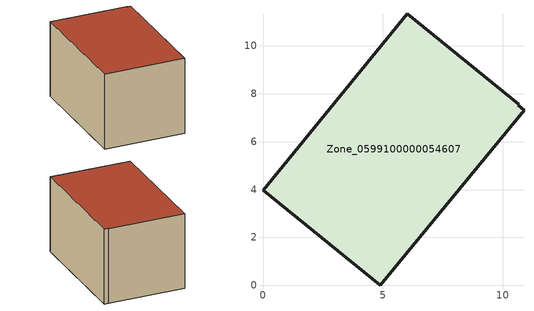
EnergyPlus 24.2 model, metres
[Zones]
Zone_0599100000054607
 floor ground (C_G): 0,3.98 6.02,11.35 10.68,7.56 10.65,7.52 10.89,7.32 4.89,0 z0
 wall outside (C_F): 6.02,11.35 0,3.98 4.89,0 10.89,7.32 10.65,7.52 10.68,7.56 6.02,11.35 z0:5.95
 roof outside (C_R): 10.89,7.32 10.65,7.52 10.68,7.56 6.02,11.35 0,3.98 4.89,0 z5.95
[BUILDING]
Pand.0599100000054607: North Axis=0; Terrain=City; Loads Convergence Tolerance Value=0.04; Temperature Convergence Tolerance Value=0.4; Solar Distribution=FullExterior; Maximum Number of Warmup Days=25; Minimum Number of Warmup Days=1
[Site:Location]
Rotterdam.The.Hague.AP_ZH_NLD Design_Conditions: Latitude=51.96; Longitude=4.45; Time Zone=1; Elevation=-4.5
[SITE:GROUNDTEMPERATURE:BUILDINGSURFACE]
18, 18, 18, 18, 18, 18, 18, 18, 18, 18, 18, 18
[MATERIAL] Thermal Absorptance=0.9; Solar Absorptance=0.7; Visible Absorptance=0.7
Name | Roughness | Thickness | Conductivity | Density | Specific Heat
G.TI.1946-1964 | MediumSmooth | 0.15 | 1 | 540 | 1210
F.TI.1946-1964 | Rough | 0.3 | 0.857143 | 1920 | 840
R.TI.1946-1964 | MediumRough | 0.2 | 0.277778 | 1500 | 1000
[CONSTRUCTION]
C_G: G.TI.1946-1964
C_F: F.TI.1946-1964
C_R: R.TI.1946-1964
[ZONE]
Zone_0599100000054607: Type=1; Multiplier=1; Ceiling Height=Autocalculate; Volume=Autocalculate; Floor Area=autocalculate; Part of Total Floor Area=Yes
[ZONEINFILTRATION:DESIGNFLOWRATE]
Infil_Zone_0599100000054607: Zone or ZoneList or Space or SpaceList=Zone_0599100000054607; Schedule=AlwaysOn; Design Flow Rate Calculation Method=Flow/Area; Flow Rate per Floor Area=0.003; Constant Term Coefficient=1; Temperature Term Coefficient=0; Velocity Term Coefficient=0; Velocity Squared Term Coefficient=0
[HVACTEMPLATE:ZONE:IDEALLOADSAIRSYSTEM]
Zone_0599100000054607: Maximum Heating Supply Air Temperature=50; Minimum Cooling Supply Air Temperature=13; Maximum Heating Supply Air Humidity Ratio=0.0156; Minimum Cooling Supply Air Humidity Ratio=0.0077; Heating Limit=NoLimit; Cooling Limit=NoLimit; Dehumidification Control Type=ConstantSensibleHeatRatio; Cooling Sensible Heat Ratio=0.7; Dehumidification Setpoint=60; Humidification Control Type=None; Humidification Setpoint=30; Outdoor Air Method=None; Outdoor Air Flow Rate per Person=0.00944; Outdoor Air Flow Rate per Zone Floor Area=0; Outdoor Air Flow Rate per Zone=0; Demand Controlled Ventilation Type=None; Outdoor Air Economizer Type=NoEconomizer; Heat Recovery Type=None; Sensible Heat Recovery Effectiveness=0.7; Latent Heat Recovery Effectiveness=0.65
[ZONECONTROL:THERMOSTAT]
ThermostatControl_Zone_0599100000054607: Zone or ZoneList=Zone_0599100000054607; Control Type Schedule=DualSetpointControlType; Control 1=Thermostat_Zone_0599100000054607; Temperature Difference Between Cutout And Setpoint=0
[THERMOSTATSETPOINT:DUALSETPOINT]
Thermostat_Zone_0599100000054607: Heating Setpoint Temperature Schedule=HeatingSetpoint_Zone_0599100000054607; Cooling Setpoint Temperature Schedule=CoolingSetpoint_Zone_0599100000054607
[SCHEDULE:COMPACT]
HeatingSetpoint_Zone_0599100000054607: Through: 12/31, For: AllDays, Until: 24:00, 21
CoolingSetpoint_Zone_0599100000054607: Through: 12/31, For: AllDays, Until: 24:00, 24
DualSetpointControlType: Through: 12/31, For: AllDays, Until: 24:00, 4
AlwaysOn: Through: 12/31, For: AllDays, Until: 24:00, 1
